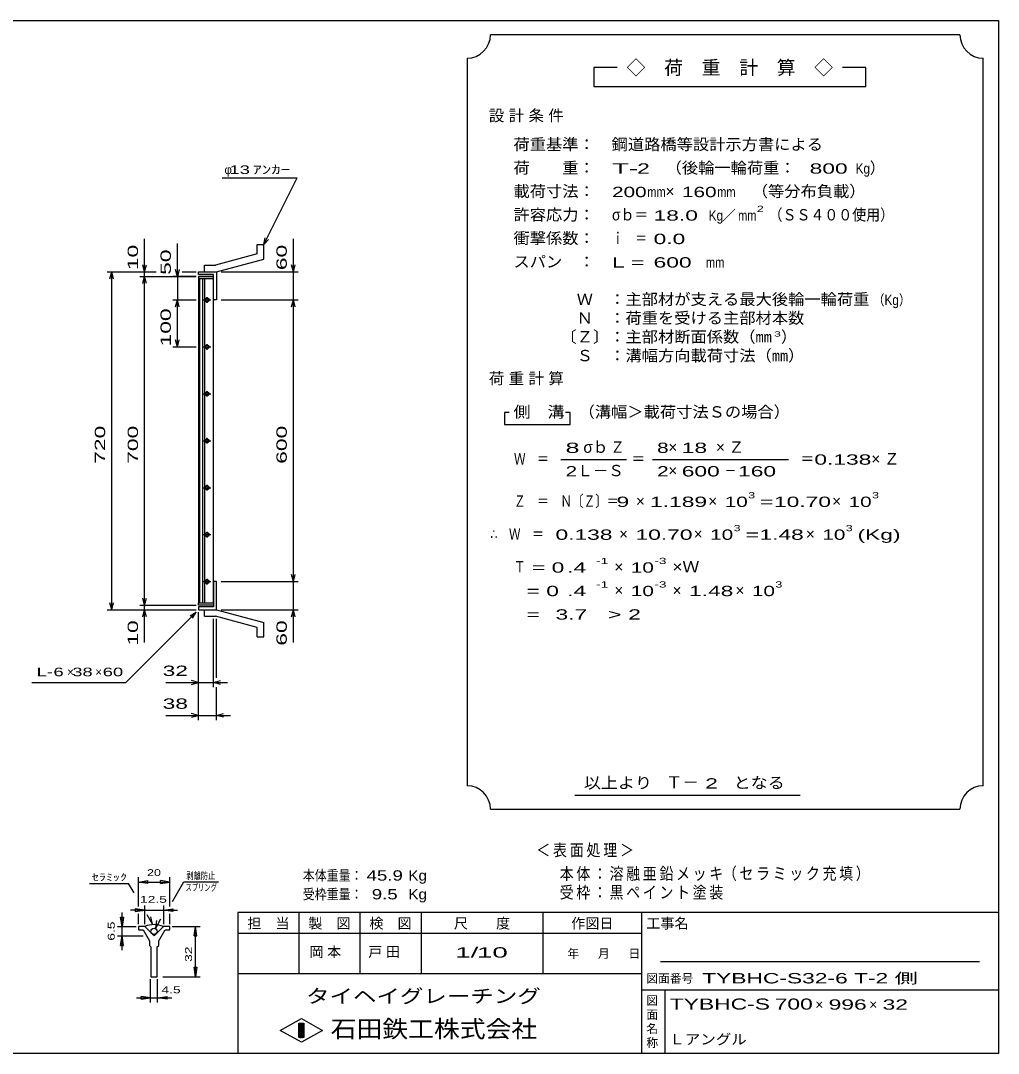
# Model space of a CAD drawing. Units: millimetres, scale not verified. Extents: x -1820 to 1731, y -1282 to 1054.
# Drawn here: x -352 to 1731, y -1146 to 1054 of the extents above; entities that cross this region are included whole.
import ezdxf
from ezdxf.enums import TextEntityAlignment as Align

# ---------------------------------------------------------------- set-up
doc = ezdxf.new("R2010")
doc.units = ezdxf.units.MM
doc.header["$LTSCALE"] = 10
for name, color, linetype, lineweight in [('0_2', 150, 'Continuous', 25), ('16', 3, 'Continuous', 25), ('19', 6, 'Continuous', 25), ('22', 2, 'Continuous', 25), ('32', 4, 'Continuous', 25)]:
    doc.layers.add(name, color=color, linetype=linetype, lineweight=lineweight)
doc.styles.add('ベクトル', font='')
doc.styles.get('ベクトル').set_extended_font_data('ベクトル')

msp = doc.modelspace()

# ---------------------------------------------------------------- linework, layer by layer
at = {"layer": '0_2'}
for p, q in [((-1729, 1053.5), (1731, 1053.5)), ((1731, 1053.5), (1731, -1146.5)), ((1731, -846.5), (111, -846.5)), ((111, -846.5), (111, -1146.5)), ((241, -846.5), (241, -976.5)), ((371, -976.5), (371, -846.5)), ((501, -846.5), (501, -976.5)), ((761, -976.5), (761, -846.5)), ((971, -846.5), (971, -1146.5)), ((971, -891.5), (111, -891.5)), ((1691, -951.5), (1011, -951.5)), ((111, -976.5), (971, -976.5)), ((971, -1011.5), (1731, -1011.5)), ((1021, -1146.5), (1021, -1011.5)), ((201, -1097.5), (246, -1072.5)), ((246, -1072.5), (291, -1097.5)), ((246, -1122.5), (201, -1097.5)), ((241, -1082.5), (251, -1082.5)), ((241, -1112.5), (241, -1082.5)), ((241, -1082.5), (243, -1082.5)), ((243, -1082.5), (243, -1112.5)), ((245, -1112.5), (245, -1082.5)), ((245, -1082.5), (247, -1082.5)), ((291, -1097.5), (246, -1122.5)), ((247, -1082.5), (247, -1112.5)), ((249, -1112.5), (249, -1082.5)), ((249, -1082.5), (251, -1082.5)), ((251, -1082.5), (251, -1112.5)), ((251, -1082.5), (251, -1112.5)), ((251, -1112.5), (241, -1112.5)), ((243, -1112.5), (245, -1112.5)), ((247, -1112.5), (249, -1112.5)), ((1731, -1146.5), (-1729, -1146.5))]:
    msp.add_line(p, q, dxfattribs=at)
at = {"layer": '16'}
for p, q in [((59, 508.5), (27, 508.5)), ((27, 508.5), (27, 504)), ((59, 504), (59, 508.5)), ((27, 504), (59, 504)), ((27, 504), (27, -187)), ((59, 504), (27, 504)), ((29, 504), (29, -187)), ((36, -187), (36, 504)), ((40, 504), (40, -187)), ((59, -187), (59, 504)), ((45, 464.5), (45, 452.5)), ((37, 458.5), (53, 458.5)), ((47, 461.5), (43, 461.5)), ((43, 455.5), (47, 455.5)), ((37, 358.5), (53, 358.5)), ((47, 361.5), (43, 361.5)), ((43, 355.5), (47, 355.5)), ((45, 364.5), (45, 352.5)), ((45, 264.5), (45, 252.5)), ((37, 258.5), (53, 258.5)), ((47, 261.5), (43, 261.5)), ((43, 255.5), (47, 255.5)), ((37, 158.5), (53, 158.5)), ((47, 161.5), (43, 161.5)), ((43, 155.5), (47, 155.5)), ((45, 164.5), (45, 152.5)), ((37, 58.5), (53, 58.5)), ((47, 61.5), (43, 61.5)), ((43, 55.5), (47, 55.5)), ((45, 64.5), (45, 52.5)), ((37, -41.5), (53, -41.5)), ((47, -38.5), (43, -38.5)), ((45, -35.5), (45, -47.5)), ((43, -44.5), (47, -44.5)), ((37, -141.5), (53, -141.5)), ((47, -138.5), (43, -138.5)), ((43, -144.5), (47, -144.5)), ((45, -135.5), (45, -147.5)), ((27, -187), (59, -187)), ((27, -191.5), (27, -187)), ((27, -187), (59, -187)), ((59, -191.5), (27, -191.5)), ((59, -187), (59, -191.5))]:
    msp.add_line(p, q, dxfattribs=at)
for centre, radius, start, end in [((45, 458.5), 4, 46.6, 133.4), ((43, 458.5), 3, 90, 270), ((45, 458.5), 4, 226.6, 313.4), ((47, 458.5), 3, 270, 90), ((43, 358.5), 3, 90, 270), ((45, 358.5), 4, 46.6, 133.4), ((45, 358.5), 4, 226.6, 313.4), ((47, 358.5), 3, 270, 90), ((43, 258.5), 3, 90, 270), ((45, 258.5), 4, 46.6, 133.4), ((45, 258.5), 4, 226.6, 313.4), ((47, 258.5), 3, 270, 90), ((43, 158.5), 3, 90, 270), ((45, 158.5), 4, 46.6, 133.4), ((45, 158.5), 4, 226.6, 313.4), ((47, 158.5), 3, 270, 90), ((43, 58.5), 3, 90, 270), ((45, 58.5), 4, 46.6, 133.4), ((45, 58.5), 4, 226.6, 313.4), ((47, 58.5), 3, 270, 90), ((43, -41.5), 3, 90, 270), ((45, -41.5), 4, 46.6, 133.4), ((47, -41.5), 3, 270, 90), ((45, -41.5), 4, 226.6, 313.4), ((43, -141.5), 3, 90, 270), ((45, -141.5), 4, 46.6, 133.4), ((45, -141.5), 4, 226.6, 313.4), ((47, -141.5), 3, 270, 90)]:
    msp.add_arc(centre, radius, start, end, dxfattribs=at)
at = {"layer": '19'}
for p, q in [((152, 576.5), (166, 576.5)), ((152, 556.5), (152, 576.5)), ((166, 545.5), (166, 576.5)), ((152, 556.5), (63, 532.5)), ((40, 532.5), (63, 532.5)), ((40, 518.5), (40, 532.5)), ((65, 518.5), (166, 545.5)), ((27, 512.5), (27, 518.5)), ((27, 518.5), (64, 518.5)), ((59, 512.5), (27, 512.5)), ((40, 518.5), (65, 518.5)), ((59, 458.5), (59, 512.5)), ((64, 518.5), (65, 517.5)), ((65, 517.5), (65, 458.5)), ((65, 458.5), (59, 458.5)), ((65, -141.5), (59, -141.5)), ((59, -141.5), (59, -195.5)), ((65, -200.5), (65, -141.5)), ((27, -195.5), (27, -201.5)), ((59, -195.5), (27, -195.5)), ((27, -201.5), (64, -201.5)), ((40, -201.5), (65, -201.5)), ((40, -215.5), (40, -201.5)), ((40, -215.5), (63, -215.5)), ((152, -239.5), (63, -215.5)), ((64, -201.5), (65, -200.5)), ((65, -201.5), (166, -228.5)), ((152, -259.5), (152, -239.5)), ((166, -259.5), (166, -228.5)), ((152, -259.5), (166, -259.5))]:
    msp.add_line(p, q, dxfattribs=at)
at = {"layer": '22', "color": 4}
for p, q in [((1649, 1023.5), (649, 1023.5)), ((599, 973.5), (599, -576.5)), ((1699, -576.5), (1699, 973.5)), ((919, 953.5), (869, 953.5)), ((869, 953.5), (869, 913.5)), ((1449, 953.5), (1399, 953.5)), ((1449, 913.5), (1449, 953.5)), ((869, 913.5), (1449, 913.5)), ((77, 718.5), (237, 718.5)), ((166, 576.5), (237, 718.5)), ((-88, 518.5), (-88, 588.5)), ((-18, 508.5), (-18, 578.5)), ((166, 576.5), (169, 591.1)), ((166, 576.5), (176, 587.5)), ((229, 518.5), (229, 588.5)), ((-88, 518.5), (-92, 533.5)), ((-88, 518.5), (-84, 533.5)), ((229, 518.5), (225, 533.5)), ((229, 518.5), (233, 533.5)), ((-168, 518.5), (-63, 518.5)), ((-162, 503.5), (-158, 518.5)), ((-154, 503.5), (-158, 518.5)), ((-158, -201.5), (-158, 518.5)), ((-98, 518.5), (-63, 518.5)), ((-98, 508.5), (22, 508.5)), ((-92, 493.5), (-88, 508.5)), ((-88, 508.5), (-88, 518.5)), ((-84, 493.5), (-88, 508.5)), ((-88, -191.5), (-88, 508.5)), ((22, 508.5), (-28, 508.5)), ((-18, 508.5), (-22, 523.5)), ((-14, 523.5), (-18, 508.5)), ((-18, 508.5), (-18, 458.5)), ((-8, 518.5), (22, 518.5)), ((-8, 518.5), (22, 518.5)), ((75, 518.5), (239, 518.5)), ((229, 458.5), (229, 518.5)), ((-28, 458.5), (22, 458.5)), ((-22, 443.5), (-18, 458.5)), ((-14, 443.5), (-18, 458.5)), ((-18, 358.5), (-18, 458.5)), ((75, 458.5), (239, 458.5)), ((225, 443.5), (229, 458.5)), ((233, 443.5), (229, 458.5)), ((229, -141.5), (229, 458.5)), ((-28, 358.5), (22, 358.5)), ((-18, 358.5), (-22, 373.5)), ((-18, 358.5), (-14, 373.5)), ((689, 218.5), (679, 218.5)), ((679, 218.5), (679, 193.5)), ((819, 218.5), (809, 218.5)), ((819, 193.5), (819, 218.5)), ((679, 193.5), (819, 193.5)), ((799, 118.5), (939, 118.5)), ((994, 118.5), (1284, 118.5)), ((229, -141.5), (225, -126.5)), ((229, -141.5), (233, -126.5)), ((75, -141.5), (239, -141.5)), ((229, -201.5), (229, -141.5)), ((-158, -201.5), (-162, -186.5)), ((-158, -201.5), (-154, -186.5)), ((-98, -191.5), (22, -191.5)), ((-88, -191.5), (-92, -176.5)), ((-88, -191.5), (-84, -176.5)), ((-88, -201.5), (-88, -191.5)), ((-168, -201.5), (22, -201.5)), ((-128, -356.5), (22, -206.5)), ((-98, -201.5), (22, -201.5)), ((-92, -216.5), (-88, -201.5)), ((-84, -216.5), (-88, -201.5)), ((-88, -271.5), (-88, -201.5)), ((9, -214.5), (22, -206.5)), ((14, -219.5), (22, -206.5)), ((27, -366.5), (27, -206.5)), ((27, -436.5), (27, -206.5)), ((75, -201.5), (239, -201.5)), ((225, -216.5), (229, -201.5)), ((233, -216.5), (229, -201.5)), ((229, -271.5), (229, -201.5)), ((59, -366.5), (59, -220.5)), ((65, -346.5), (65, -220.5)), ((-328, -356.5), (-128, -356.5)), ((-43, -356.5), (27, -356.5)), ((27, -356.5), (12, -352.5)), ((12, -360.5), (27, -356.5)), ((27, -356.5), (59, -356.5)), ((59, -356.5), (74, -352.5)), ((74, -360.5), (59, -356.5)), ((59, -356.5), (89, -356.5)), ((65, -436.5), (65, -366.5)), ((-43, -426.5), (27, -426.5)), ((27, -426.5), (12, -422.5)), ((12, -430.5), (27, -426.5)), ((27, -426.5), (65, -426.5)), ((65, -426.5), (80, -422.5)), ((80, -430.5), (65, -426.5)), ((65, -426.5), (95, -426.5)), ((829, -596.5), (1309, -596.5)), ((649, -626.5), (1649, -626.5))]:
    msp.add_line(p, q, dxfattribs=at)
for centre, start, end in [((599, 1023.5), 270, 0), ((1699, 1023.5), 180, 270), ((599, -626.5), 0, 90), ((1699, -626.5), 90, 180)]:
    msp.add_arc(centre, 50, start, end, dxfattribs=at)
at = {"layer": '32'}
for p, q in [((-205.33, -784.5), (-122, -784.5)), ((-110.33, -804.5), (-122, -784.5)), ((-101, -833.5), (-101, -771.5)), ((-101, -781.5), (-81, -778.5)), ((-81, -784.5), (-101, -781.5)), ((-101, -781.5), (-34.33, -781.5)), ((-81, -784.5), (-81, -778.5)), ((-34.33, -781.5), (-54.33, -778.5)), ((-54.33, -784.5), (-54.33, -778.5)), ((-54.33, -784.5), (-34.33, -781.5)), ((-34.33, -833.5), (-34.33, -771.5)), ((-28.33, -823.17), (-4, -781.17)), ((-4, -781.17), (69.34, -781.17)), ((-87.67, -871.5), (-87.67, -831.5)), ((-47.67, -831.5), (-47.67, -871.5)), ((-136, -876.5), (-139, -856.5)), ((-139, -856.5), (-133, -856.5)), ((-136, -876.5), (-136, -846.5)), ((-133, -856.5), (-136, -876.5)), ((-87.67, -841.5), (-117.67, -841.5)), ((-87.67, -841.5), (-107.67, -838.5)), ((-107.67, -838.5), (-107.67, -844.5)), ((-107.67, -844.5), (-87.67, -841.5)), ((-101, -871.5), (-101, -849.5)), ((-87.67, -841.5), (-47.67, -841.5)), ((-71, -871.5), (-82.67, -851.5)), ((-71, -871.5), (-74.67, -855.83)), ((-47.67, -841.5), (-27.67, -838.5)), ((-27.67, -844.5), (-47.67, -841.5)), ((-47.67, -841.5), (-17.67, -841.5)), ((-34.33, -871.5), (-34.33, -849.5)), ((-27.67, -838.5), (-27.67, -844.5)), ((-146, -876.5), (-106, -876.5)), ((-136, -896.5), (-136, -876.5)), ((-101, -876.5), (-101, -883.17)), ((-87.67, -876.5), (-101, -876.5)), ((-67.67, -896.5), (-87.67, -876.5)), ((-47.67, -876.5), (-67.67, -896.5)), ((-64.33, -879.83), (-53, -859.83)), ((-64.33, -879.83), (-62, -863.83)), ((-34.33, -876.5), (-47.67, -876.5)), ((-34.33, -883.17), (-34.33, -876.5)), ((-29.33, -876.5), (30.67, -876.5)), ((17.67, -896.5), (20.67, -876.5)), ((23.67, -896.5), (20.67, -876.5)), ((20.67, -983.17), (20.67, -876.5)), ((-146, -896.5), (-91, -896.5)), ((-139, -916.5), (-136, -896.5)), ((-133, -916.5), (-136, -896.5)), ((-136, -926.5), (-136, -896.5)), ((-101, -883.17), (-91, -883.17)), ((-91, -883.17), (-77.67, -906.5)), ((-57.67, -906.5), (-44.33, -883.17)), ((-44.33, -883.17), (-34.33, -883.17)), ((17.67, -896.5), (23.67, -896.5)), ((-139, -916.5), (-133, -916.5)), ((-77.67, -906.5), (-77.67, -916.5)), ((-77.67, -916.5), (-74.33, -919.83)), ((-74.33, -919.83), (-74.33, -983.17)), ((-61, -919.83), (-57.67, -916.5)), ((-61, -983.17), (-61, -919.83)), ((-57.67, -916.5), (-57.67, -906.5)), ((20.67, -983.17), (17.67, -963.17)), ((17.67, -963.17), (23.67, -963.17)), ((23.67, -963.17), (20.67, -983.17)), ((-75.17, -1038.17), (-75.17, -988.17)), ((-74.33, -983.17), (-61, -983.17)), ((-60.17, -1038.17), (-60.17, -988.17)), ((-49.33, -983.17), (30.67, -983.17)), ((-105.17, -1028.17), (-75.17, -1028.17)), ((-75.17, -1028.17), (-95.17, -1025.17)), ((-95.17, -1031.17), (-95.17, -1025.17)), ((-95.17, -1031.17), (-75.17, -1028.17)), ((-75.17, -1028.17), (-60.17, -1028.17)), ((-60.17, -1028.17), (-40.17, -1025.17)), ((-40.17, -1031.17), (-60.17, -1028.17)), ((-60.17, -1028.17), (-30.17, -1028.17)), ((-40.17, -1031.17), (-40.17, -1025.17))]:
    msp.add_line(p, q, dxfattribs=at)
msp.add_circle((-67.67, -886.5), 6.67, dxfattribs=at)
msp.add_arc((-68, -922.18), 50, 66, 113, dxfattribs=at)

# ---------------------------------------------------------------- texts
at = {"layer": '0_2', "style": 'ベクトル'}
for s, height, p in [('担\u3000当', 21.99, (131, -869.5)), ('製\u3000図', 21.99, (261, -869.5)), ('検\u3000図', 21.99, (391, -869.5)), ('尺\u3000\u3000度', 21.99, (571, -869.5)), ('作図日', 21.99, (821, -869.5)), ('工事名', 21.99, (981, -869.5)), ('年', 18.33, (813, -934)), ('月', 18.33, (878, -934)), ('日', 18.33, (943, -934)), ('図面番号', 18.33, (981, -987)), ('図', 18.33, (981, -1034)), ('面', 18.33, (981, -1064)), ('名', 18.33, (981, -1094)), ('称', 18.33, (981, -1124))]:
    msp.add_text(s, height=height, dxfattribs=at).set_placement(p, align=Align.MIDDLE_LEFT)
at = {"layer": '0_2', "color": 222, "style": 'ベクトル'}
for s, height, width, p in [('タイヘイグレーチング', 29.33, 1.25, (256, -1024.5)), ('石田鉄工株式会社', 36.66, 1.1, (308.5, -1094.5))]:
    msp.add_text(s, height=height, dxfattribs=dict(at, width=width)).set_placement(p, align=Align.MIDDLE_LEFT)
at = {"layer": '22', "style": 'ベクトル'}
for s, height, p in [('◇\u3000荷\u3000重\u3000計\u3000算\u3000◇', 29.33, (939, 953.5)), ('）', 24.19, (1457, 740)), ('φ', 18.33, (82, 736)), ('×', 24.19, (1022, 690)), ('／', 21.99, (1141.5, 638.5)), ('）', 24.19, (1268, 380)), ('σｂ', 24.19, (847, 145)), ('×', 24.19, (1028, 145)), ('Ｌ－Ｓ', 24.19, (834, 95)), ('×', 24.19, (1028, 95)), ('×', 24.19, (959, 30)), ('×', 24.19, (1113, 30)), ('×', 24.19, (1377, 30)), ('×', 24.19, (923, -40)), ('×', 24.19, (1082, -40)), ('×', 24.19, (1321, -40)), ('×', 24.19, (913, -110)), ('×', 24.19, (913, -160)), ('×', 24.19, (1037, -160)), ('×', 24.19, (1171, -160)), ('×', 18.33, (-253, -334)), ('×', 18.33, (-193, -334)), ('Ｔ－', 25.66, (1023, -569)), ('×', 21.99, (1341, -1042.5)), ('×', 21.99, (1456, -1042.5))]:
    msp.add_text(s, height=height, dxfattribs=at).set_placement(p, align=Align.MIDDLE_LEFT)
for s, height, width, p in [('荷重基準：\u3000', 24.19, 1.05, (698, 790)), ('鋼道路橋等設計示方書による', 24.19, 1.05, (907, 790)), ('荷\u3000\u3000重：\u3000', 24.19, 1.05, (698, 740)), ('T-', 21.99, 2, (908, 738.5)), (' 2 ', 21.99, 1.65, (948, 738.5)), ('（後輪一輪荷重：', 24.19, 1.05, (1022, 740)), ('  800', 21.99, 1.65, (1302, 738.5)), ('Kg', 21.99, 0.85, (1427, 738.5)), (' 13 ', 18.33, 1.6, (82, 736)), ('ｱﾝｶｰ', 18.33, 1.6, (142, 736)), ('載荷寸法：\u3000', 24.19, 1.05, (698, 690)), ('\u3000（等分布負載）', 24.19, 1.05, (1171, 690)), ('200', 21.99, 1.5, (908, 688.5)), ('mm', 21.99, 0.8, (983, 688.5)), ('160', 21.99, 1.5, (1057, 688.5)), ('mm', 21.99, 0.8, (1132, 688.5)), ('許容応力：\u3000', 24.19, 1.05, (698, 640)), ('σｂ＝', 24.19, 0.9, (908, 640)), (' 18.0', 21.99, 1.65, (983, 638.5)), ('Kg', 21.99, 0.85, (1114, 638.5)), ('mm', 21.99, 0.8, (1176.5, 638.5)), ('2', 13.2, 1.5, (1216.5, 652.5)), ('（ＳＳ４００使用）', 24.19, 0.9, (1241.5, 640)), ('衝撃係数：\u3000', 24.19, 1.05, (698, 590)), ('ｉ\u3000＝', 24.19, 0.75, (908, 590)), (' 0.0', 21.99, 1.65, (983, 588.5)), ('スパン\u3000：\u3000', 24.19, 1.05, (698, 540)), ('L =', 21.99, 1.65, (908, 538.5)), (' 600 ', 21.99, 1.65, (983, 538.5)), ('mm', 21.99, 0.8, (1108, 538.5)), ('\u3000Ｗ\u3000：主部材が支える最大後輪一輪荷重', 24.19, 1.05, (798, 460)), ('（Kg）', 21.99, 0.85, (1463, 458.5)), ('\u3000Ｎ\u3000：荷重を受ける主部材本数', 24.19, 1.05, (798, 420)), ('〔Ｚ〕：主部材断面係数（㎜', 24.19, 1.05, (798, 380)), ('3', 11, 1.8, (1253, 386)), ('\u3000Ｓ\u3000：溝幅方向載荷寸法（㎜）', 24.19, 1.05, (798, 340)), ('側\u3000溝', 24.19, 1.1, (698, 220)), ('\u3000（溝幅＞載荷寸法Ｓの場合）', 24.19, 1.05, (802, 220)), ('8', 21.99, 1.8, (809, 143.5)), ('Ｚ', 24.19, 0.9, (905, 145)), ('8', 21.99, 1.5, (1004, 143.5)), (' 18 ', 21.99, 1.65, (1043, 143.5)), ('Ｗ\u3000＝', 24.19, 0.75, (699, 120)), ('＝', 24.19, 0.9, (949, 120)), ('＝', 24.19, 0.9, (1309, 120)), ('0.138', 21.99, 1.65, (1339, 118.5)), ('2', 21.99, 1.5, (809, 93.5)), ('2', 21.99, 1.5, (1004, 93.5)), (' 600 ', 21.99, 1.65, (1043, 93.5)), ('－', 24.19, 0.75, (1148, 95)), (' 160 ', 21.99, 1.65, (1163, 93.5)), ('Ｚ\u3000＝\u3000Ｎ〔Ｚ〕＝', 24.19, 0.75, (699, 30)), ('3', 13.2, 1.5, (1198, 42.5)), ('3', 13.2, 1.5, (1462, 42.5)), (' 9 ', 21.99, 1.65, (904, 28.5)), ('1.189', 21.99, 1.65, (989, 28.5)), ('10', 21.99, 1.5, (1148, 28.5)), ('=', 21.99, 1.7, (1223, 28.5)), ('10.70', 21.99, 1.65, (1253, 28.5)), ('10', 21.99, 1.5, (1412, 28.5)), ('3', 13.2, 1.5, (1167, -27.5)), ('3', 13.2, 1.5, (1406, -27.5)), ('∴\u3000Ｗ\u3000＝', 24.19, 0.75, (649, -40)), (' 0.138', 21.99, 1.65, (774, -41.5)), ('10.70', 21.99, 1.65, (958, -41.5)), ('10', 21.99, 1.5, (1117, -41.5)), ('=', 21.99, 1.7, (1192, -41.5)), ('1.48', 21.99, 1.65, (1222, -41.5)), ('10', 21.99, 1.5, (1356, -41.5)), ('(Kg)', 21.99, 1.65, (1431, -41.5)), ('Ｔ', 24.19, 0.75, (699, -110)), (' = 0', 21.99, 1.65, (724, -111.5)), (' .4 ', 21.99, 1.65, (799, -111.5)), ('-1', 13.2, 1.65, (874, -97.5)), ('10', 21.99, 1.5, (948, -111.5)), ('-3', 13.2, 1.65, (998, -97.5)), ('×Ｗ', 24.19, 1.1, (1037, -110)), ('  = 0', 21.99, 1.65, (699, -161.5)), (' .4 ', 21.99, 1.65, (799, -161.5)), ('-1', 13.2, 1.65, (874, -147.5)), ('10', 21.99, 1.5, (948, -161.5)), ('-3', 13.2, 1.65, (998, -147.5)), ('1.48', 21.99, 1.65, (1072, -161.5)), ('10', 21.99, 1.5, (1206, -161.5)), ('3', 13.2, 1.5, (1256, -147.5)), ('  =', 21.99, 1.65, (699, -211.5)), (' 3.7', 21.99, 1.65, (774, -211.5)), ('>', 21.99, 1.7, (899, -211.5)), (' 2 ', 21.99, 1.65, (929, -211.5)), ('L-', 18.33, 1.6, (-318, -334)), (' 6 ', 18.33, 1.6, (-293, -334)), (' 38 ', 18.33, 1.6, (-253, -334)), (' 60 ', 18.33, 1.6, (-188, -334)), (' 32 ', 21.99, 1.65, (-63, -331.5)), (' 38 ', 21.99, 1.65, (-63, -401.5)), ('以上より\u3000', 24.19, 1.1, (848, -570)), (' 2 ', 21.99, 1.65, (1093, -571.5)), ('となる', 24.19, 1.1, (1167, -570)), ('本体重量：', 21.99, 0.85, (249, -767.5)), (' 45.9', 21.99, 1.35, (374, -767.5)), ('Kg', 21.99, 1.1, (474, -767.5)), ('受枠重量：', 21.99, 0.85, (249, -807.5)), ('  9.5', 21.99, 1.35, (374, -807.5)), ('Kg', 21.99, 1.1, (474, -807.5)), ('1/', 21.99, 2, (574, -931.5)), (' 10 ', 21.99, 2, (604, -931.5)), ('TYBHC-S32-6 T-2 側                       ', 21.99, 1.65, (1100, -986.5)), ('TYBHC-S', 23.46, 1.55, (1031, -1041.5)), (' 700 ', 23.46, 1.55, (1241, -1041.5)), (' 996 ', 21.99, 1.65, (1356, -1042.5)), (' 32 ', 21.99, 1.65, (1471, -1042.5)), ('Ｌアングル', 21.99, 1.1, (1030, -1116.5))]:
    msp.add_text(s, height=height, dxfattribs=dict(at, width=width)).set_placement(p, align=Align.MIDDLE_LEFT)
at = {"layer": '22', "style": 'ベクトル', "width": 1.65}
for s, p in [(' 10 ', (-113, 508.5)), (' 60 ', (204, 508.5)), (' 50 ', (-43, 498.5)), (' 100 ', (-43, 346)), (' 720 ', (-183, 96)), (' 700 ', (-113, 96)), (' 600 ', (204, 96)), (' 10 ', (-113, -291.5)), (' 60 ', (204, -291.5))]:
    msp.add_text(s, height=21.99, rotation=90, dxfattribs=at).set_placement(p, align=Align.MIDDLE_LEFT)
at = {"layer": '22', "attachment_point": 4, "style": 'ベクトル'}
for s, insert, char_height in [('\\T1.28;設計条件', (645.5, 850), 24.19), ('\\T1.28;荷重計算', (645.5, 290), 24.19), ('\\T1.42;×Ｚ', (1129.5, 145), 24.19), ('\\T1.42;×Ｚ', (1460.5, 120), 24.19), ('\\T1.2;\\W0.85;＜表面処理＞', (746.5, -715), 25.66), ('\\T1.19;\\W0.85;本体：溶融亜鉛メッキ', (796.5, -765), 25.66), ('\\T1.19;\\W0.85;（セラミック充填）', (1144, -765), 25.66), ('\\T1.19;\\W0.85;受枠：黒ペイント塗装', (796.5, -805), 25.66), ('\\T1.25;岡本\u3000', (263.5, -931.5), 21.99), ('\\T1.25;戸田\u3000', (388.5, -931.5), 21.99)]:
    msp.add_mtext(s, dxfattribs=dict(at, insert=insert, char_height=char_height))
at = {"layer": '32', "color": 2, "style": 'ベクトル'}
for s, width, p in [('ｾﾗﾐｯｸ', 1.5, (-200.33, -771.5)), ('20', 1.35, (-82.67, -761.5)), ('剥離防止', 0.75, (1, -768.17)), ('スプリング', 0.65, (-0.66, -793.17)), ('12.5', 1.5, (-97.67, -818.5)), (' 4.5 ', 1.5, (-60.17, -1011.17))]:
    msp.add_text(s, height=14.66, dxfattribs=dict(at, width=width)).set_placement(p, align=Align.MIDDLE_LEFT)
at = {"layer": '32', "color": 2, "style": 'ベクトル', "width": 1.5}
for s, p in [('6.5', (-159, -906.5)), (' 32 ', (5.67, -959.83))]:
    msp.add_text(s, height=14.66, rotation=90, dxfattribs=at).set_placement(p, align=Align.MIDDLE_LEFT)

doc.saveas('drawing.dxf')
